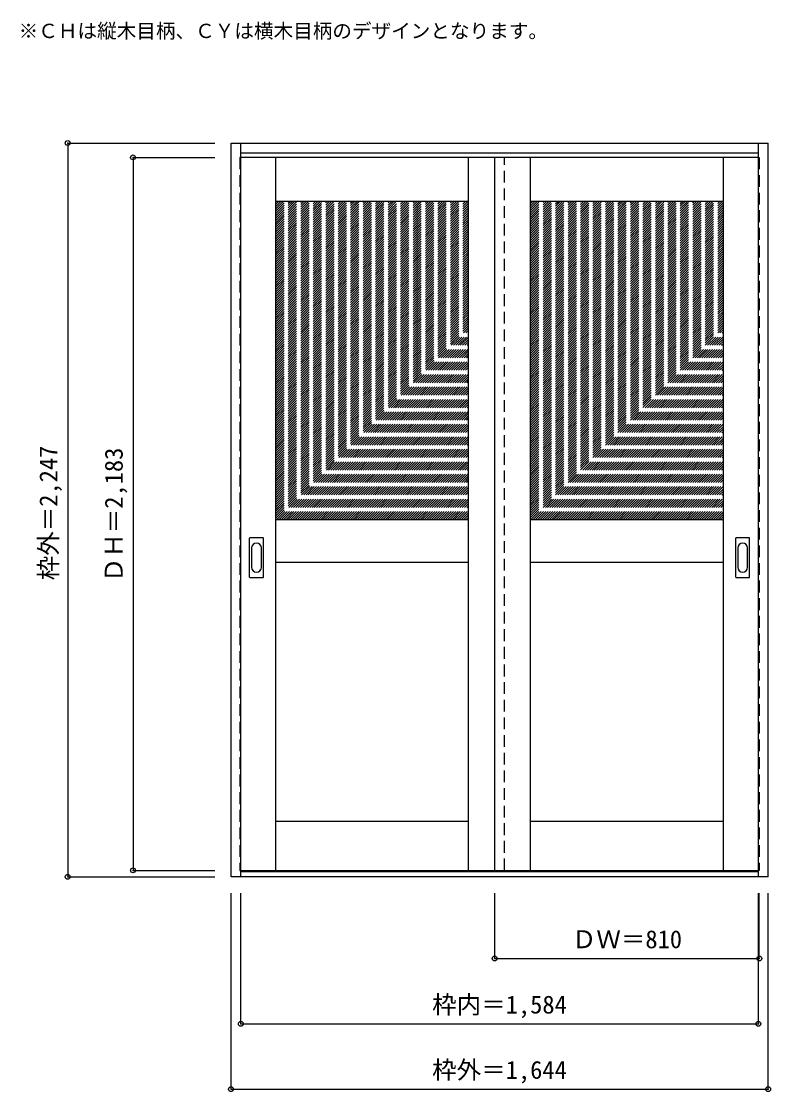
# Model space of a CAD drawing. Units: millimetres, scale not verified. Extents: x -1443 to 850, y -2102 to 1175.
import ezdxf
from ezdxf.enums import TextEntityAlignment as Align

# ---------------------------------------------------------------- set-up
doc = ezdxf.new("R2010")
doc.units = ezdxf.units.MM
doc.header["$LTSCALE"] = 30
doc.header["$PDMODE"] = 32
doc.header["$PDSIZE"] = 15
doc.linetypes.add('DASHED1', pattern=[1.8, 1.2, -0.6])
for name, color, linetype in [('0-0', 4, 'DASHED1'), ('0-1_寸法', 7, 'Continuous'), ('0-2_文字', 7, 'Continuous')]:
    doc.layers.add(name, color=color, linetype=linetype)
doc.styles.add('ＭＳ ゴシック', font='')
doc.styles.get('ＭＳ ゴシック').set_extended_font_data('MS Gothic')

msp = doc.modelspace()

# ---------------------------------------------------------------- linework, layer by layer
at = {"layer": '0-0', "color": 3, "linetype": 'Continuous'}
for p, q in [((-801.24, -1444.69), (-801.24, 802.31)), ((-801.24, 802.31), (842.76, 802.31)), ((-771.24, -1444.69), (-771.24, 802.31)), ((812.76, -1424.15), (812.76, 802.31)), ((842.76, -1444.69), (842.76, 802.31)), ((-771.24, 772.31), (812.76, 772.31)), ((812.76, 758.31), (-771.24, 758.31)), ((-664.24, -1424.69), (-664.24, 758.31)), ((-74.24, -1424.69), (-74.24, 758.31)), ((5.76, -1424.69), (5.76, 758.31)), ((115.76, -1424.69), (115.76, 758.31)), ((705.76, -1424.69), (705.76, 758.31)), ((-74.24, 623.31), (-664.24, 623.31)), ((705.76, 623.31), (115.76, 623.31)), ((-74.24, -351.69), (-664.24, -351.69)), ((705.76, -351.69), (115.76, -351.69)), ((-744.24, -526.69), (-744.24, -407.69)), ((-703.74, -406.19), (-742.74, -406.19)), ((-702.24, -526.69), (-702.24, -407.69)), ((743.76, -526.69), (743.76, -407.69)), ((784.26, -406.19), (745.26, -406.19)), ((785.76, -526.69), (785.76, -407.69)), ((-74.24, -481.69), (-664.24, -481.69)), ((705.76, -481.69), (115.76, -481.69)), ((-742.74, -528.19), (-703.74, -528.19)), ((745.26, -528.19), (784.26, -528.19)), ((-74.24, -1274.69), (-664.24, -1274.69)), ((705.76, -1274.69), (115.76, -1274.69)), ((-771.24, -1424.69), (812.76, -1424.69)), ((812.76, -1429.69), (-771.24, -1429.69)), ((842.76, -1444.69), (-801.24, -1444.69))]:
    msp.add_line(p, q, dxfattribs=at)
at = {"layer": '0-0'}
for p, q in [((-774.24, 758.31), (-774.24, -1424.69)), ((-771.24, 758.31), (-774.24, 758.31)), ((35.76, -1424.69), (35.76, 758.31)), ((812.76, 758.31), (815.76, 758.31)), ((815.76, 758.31), (815.76, -1424.69)), ((-664.24, 35.22), (-76.15, 623.31)), ((-664.24, 42.3), (-83.22, 623.31)), ((-664.24, 49.37), (-90.29, 623.31)), ((-664.24, 56.44), (-97.36, 623.31)), ((-664.24, 63.51), (-104.43, 623.31)), ((-664.24, 70.58), (-111.51, 623.31)), ((-664.24, 77.65), (-118.58, 623.31)), ((-664.24, 84.72), (-125.65, 623.31)), ((-664.24, 91.79), (-132.72, 623.31)), ((-664.24, 98.86), (-139.79, 623.31)), ((-664.24, 105.93), (-146.86, 623.31)), ((-664.24, 113.01), (-153.93, 623.31)), ((-664.24, 120.08), (-161, 623.31)), ((-664.24, 127.15), (-168.07, 623.31)), ((-664.24, 134.22), (-175.15, 623.31)), ((-664.24, 141.29), (-182.22, 623.31)), ((-664.24, 148.36), (-189.29, 623.31)), ((-664.24, 155.43), (-196.36, 623.31)), ((-664.24, 162.5), (-203.43, 623.31)), ((-664.24, 169.57), (-210.5, 623.31)), ((-664.24, 176.65), (-217.57, 623.31)), ((-664.24, 183.72), (-224.64, 623.31)), ((-664.24, 190.79), (-231.71, 623.31)), ((-664.24, 197.86), (-238.79, 623.31)), ((-664.24, 204.93), (-245.86, 623.31)), ((-664.24, 212), (-252.93, 623.31)), ((-664.24, 219.07), (-260, 623.31)), ((-664.24, 226.14), (-267.07, 623.31)), ((-664.24, 233.21), (-274.14, 623.31)), ((-664.24, 240.28), (-281.21, 623.31)), ((-664.24, 247.36), (-288.28, 623.31)), ((-664.24, 254.43), (-295.35, 623.31)), ((-664.24, 261.5), (-302.42, 623.31)), ((-664.24, 268.57), (-309.5, 623.31)), ((-664.24, 275.64), (-316.57, 623.31)), ((-664.24, 282.71), (-323.64, 623.31)), ((-664.24, 289.78), (-330.71, 623.31)), ((-664.24, 296.85), (-337.78, 623.31)), ((-664.24, 303.92), (-344.85, 623.31)), ((-664.24, 311), (-351.92, 623.31)), ((-664.24, 318.07), (-358.99, 623.31)), ((-664.24, 325.14), (-366.06, 623.31)), ((-664.24, 332.21), (-373.14, 623.31)), ((-664.24, 339.28), (-380.21, 623.31)), ((-664.24, 346.35), (-387.28, 623.31)), ((-664.24, 353.42), (-394.35, 623.31)), ((-664.24, 360.49), (-401.42, 623.31)), ((-664.24, 367.56), (-408.49, 623.31)), ((-664.24, 374.64), (-415.56, 623.31)), ((-664.24, 381.71), (-422.63, 623.31)), ((-664.24, 388.78), (-429.7, 623.31)), ((-664.24, 395.85), (-436.77, 623.31)), ((-664.24, 402.92), (-443.85, 623.31)), ((-664.24, 409.99), (-450.92, 623.31)), ((-664.24, 417.06), (-457.99, 623.31)), ((-664.24, 424.13), (-465.06, 623.31)), ((-664.24, 431.2), (-472.13, 623.31)), ((-664.24, 438.27), (-479.2, 623.31)), ((-664.24, 445.35), (-486.27, 623.31)), ((-664.24, 452.42), (-493.34, 623.31)), ((-664.24, 459.49), (-500.41, 623.31)), ((-664.24, 466.56), (-507.49, 623.31)), ((-664.24, 473.63), (-514.56, 623.31)), ((-664.24, 480.7), (-521.63, 623.31)), ((-664.24, 487.77), (-528.7, 623.31)), ((-664.24, 494.84), (-535.77, 623.31)), ((-664.24, 501.91), (-542.84, 623.31)), ((-664.24, 508.99), (-549.91, 623.31)), ((-664.24, 516.06), (-556.98, 623.31)), ((-664.24, 523.13), (-564.05, 623.31)), ((-664.24, 530.2), (-571.13, 623.31)), ((-664.24, 537.27), (-578.2, 623.31)), ((-664.24, 544.34), (-585.27, 623.31)), ((-664.24, 551.41), (-592.34, 623.31)), ((-664.24, 558.48), (-599.41, 623.31)), ((-664.24, 565.55), (-606.48, 623.31)), ((-664.24, 572.63), (-613.55, 623.31)), ((-664.24, 579.7), (-620.62, 623.31)), ((-664.24, 586.77), (-627.69, 623.31)), ((-664.24, 593.84), (-634.76, 623.31)), ((-664.24, 600.91), (-641.84, 623.31)), ((-664.24, 607.98), (-648.91, 623.31)), ((-664.24, 615.05), (-655.98, 623.31)), ((-664.24, 622.12), (-663.05, 623.31)), ((115.76, 37.41), (701.67, 623.31)), ((115.76, 44.48), (694.6, 623.31)), ((115.76, 51.55), (687.52, 623.31)), ((115.76, 58.62), (680.45, 623.31)), ((115.76, 65.69), (673.38, 623.31)), ((115.76, 72.76), (666.31, 623.31)), ((115.76, 79.83), (659.24, 623.31)), ((115.76, 86.9), (652.17, 623.31)), ((115.76, 93.98), (645.1, 623.31)), ((115.76, 101.05), (638.03, 623.31)), ((115.76, 108.12), (630.96, 623.31)), ((115.76, 115.19), (623.89, 623.31)), ((115.76, 122.26), (616.81, 623.31)), ((115.76, 129.33), (609.74, 623.31)), ((115.76, 136.4), (602.67, 623.31)), ((115.76, 143.47), (595.6, 623.31)), ((115.76, 150.54), (588.53, 623.31)), ((115.76, 157.61), (581.46, 623.31)), ((115.76, 164.69), (574.39, 623.31)), ((115.76, 171.76), (567.32, 623.31)), ((115.76, 178.83), (560.25, 623.31)), ((115.76, 185.9), (553.17, 623.31)), ((115.76, 192.97), (546.1, 623.31)), ((115.76, 200.04), (539.03, 623.31)), ((115.76, 207.11), (531.96, 623.31)), ((115.76, 214.18), (524.89, 623.31)), ((115.76, 221.25), (517.82, 623.31)), ((115.76, 228.33), (510.75, 623.31)), ((115.76, 235.4), (503.68, 623.31)), ((115.76, 242.47), (496.61, 623.31)), ((115.76, 249.54), (489.53, 623.31)), ((115.76, 256.61), (482.46, 623.31)), ((115.76, 263.68), (475.39, 623.31)), ((115.76, 270.75), (468.32, 623.31)), ((115.76, 277.82), (461.25, 623.31)), ((115.76, 284.89), (454.18, 623.31)), ((115.76, 291.97), (447.11, 623.31)), ((115.76, 299.04), (440.04, 623.31)), ((115.76, 306.11), (432.97, 623.31)), ((115.76, 313.18), (425.9, 623.31)), ((115.76, 320.25), (418.82, 623.31)), ((115.76, 327.32), (411.75, 623.31)), ((115.76, 334.39), (404.68, 623.31)), ((115.76, 341.46), (397.61, 623.31)), ((115.76, 348.53), (390.54, 623.31)), ((115.76, 355.6), (383.47, 623.31)), ((115.76, 362.68), (376.4, 623.31)), ((115.76, 369.75), (369.33, 623.31)), ((115.76, 376.82), (362.26, 623.31)), ((115.76, 383.89), (355.18, 623.31)), ((115.76, 390.96), (348.11, 623.31)), ((115.76, 398.03), (341.04, 623.31)), ((115.76, 405.1), (333.97, 623.31)), ((115.76, 412.17), (326.9, 623.31)), ((115.76, 419.24), (319.83, 623.31)), ((115.76, 426.32), (312.76, 623.31)), ((115.76, 433.39), (305.69, 623.31)), ((115.76, 440.46), (298.62, 623.31)), ((115.76, 447.53), (291.54, 623.31)), ((115.76, 454.6), (284.47, 623.31)), ((115.76, 461.67), (277.4, 623.31)), ((115.76, 468.74), (270.33, 623.31)), ((115.76, 475.81), (263.26, 623.31)), ((115.76, 482.88), (256.19, 623.31)), ((115.76, 489.95), (249.12, 623.31)), ((115.76, 497.03), (242.05, 623.31)), ((115.76, 504.1), (234.98, 623.31)), ((115.76, 511.17), (227.91, 623.31)), ((115.76, 518.24), (220.83, 623.31)), ((115.76, 525.31), (213.76, 623.31)), ((115.76, 532.38), (206.69, 623.31)), ((115.76, 539.45), (199.62, 623.31)), ((115.76, 546.52), (192.55, 623.31)), ((115.76, 553.59), (185.48, 623.31)), ((115.76, 560.67), (178.41, 623.31)), ((115.76, 567.74), (171.34, 623.31)), ((115.76, 574.81), (164.27, 623.31)), ((115.76, 581.88), (157.19, 623.31)), ((115.76, 588.95), (150.12, 623.31)), ((115.76, 596.02), (143.05, 623.31)), ((115.76, 603.09), (135.98, 623.31)), ((115.76, 610.16), (128.91, 623.31)), ((115.76, 617.23), (121.84, 623.31)), ((-664.24, 28.15), (-74.24, 618.15)), ((-664.24, 21.08), (-74.24, 611.08)), ((-664.24, 14.01), (-74.24, 604.01)), ((-664.24, 6.94), (-74.24, 596.94)), ((-664.24, -0.13), (-74.24, 589.87)), ((115.76, 30.34), (705.76, 620.34)), ((115.76, 23.26), (705.76, 613.26)), ((115.76, 16.19), (705.76, 606.19)), ((115.76, 9.12), (705.76, 599.12)), ((115.76, 2.05), (705.76, 592.05)), ((-664.24, -7.2), (-74.24, 582.8)), ((-664.24, -14.27), (-74.24, 575.73)), ((-664.24, -21.34), (-74.24, 568.66)), ((-664.24, -28.42), (-74.24, 561.58)), ((115.76, -5.02), (705.76, 584.98)), ((115.76, -12.09), (705.76, 577.91)), ((115.76, -19.16), (705.76, 570.84)), ((115.76, -26.23), (705.76, 563.77)), ((-664.24, -35.49), (-74.24, 554.51)), ((-664.24, -42.56), (-74.24, 547.44)), ((-664.24, -49.63), (-74.24, 540.37)), ((-664.24, -56.7), (-74.24, 533.3)), ((-664.24, -63.77), (-74.24, 526.23)), ((115.76, -33.3), (705.76, 556.7)), ((115.76, -40.38), (705.76, 549.62)), ((115.76, -47.45), (705.76, 542.55)), ((115.76, -54.52), (705.76, 535.48)), ((115.76, -61.59), (705.76, 528.41)), ((-664.24, -70.84), (-74.24, 519.16)), ((-664.24, -77.91), (-74.24, 512.09)), ((-664.24, -84.98), (-74.24, 505.02)), ((-664.24, -92.06), (-74.24, 497.94)), ((115.76, -68.66), (705.76, 521.34)), ((115.76, -75.73), (705.76, 514.27)), ((115.76, -82.8), (705.76, 507.2)), ((115.76, -89.87), (705.76, 500.13)), ((115.76, -96.94), (705.76, 493.06)), ((-664.24, -99.13), (-74.24, 490.87)), ((-664.24, -106.2), (-74.24, 483.8)), ((-664.24, -113.27), (-74.24, 476.73)), ((-664.24, -120.34), (-74.24, 469.66)), ((-664.24, -127.41), (-74.24, 462.59)), ((115.76, -104.01), (705.76, 485.99)), ((115.76, -111.09), (705.76, 478.91)), ((115.76, -118.16), (705.76, 471.84)), ((115.76, -125.23), (705.76, 464.77)), ((-664.24, -134.48), (-74.24, 455.52)), ((-664.24, -141.55), (-74.24, 448.45)), ((-664.24, -148.62), (-74.24, 441.38)), ((-664.24, -155.69), (-74.24, 434.31)), ((-664.24, -162.77), (-74.24, 427.23)), ((115.76, -132.3), (705.76, 457.7)), ((115.76, -139.37), (705.76, 450.63)), ((115.76, -146.44), (705.76, 443.56)), ((115.76, -153.51), (705.76, 436.49)), ((115.76, -160.58), (705.76, 429.42)), ((-664.24, -169.84), (-74.24, 420.16)), ((-664.24, -176.91), (-74.24, 413.09)), ((-664.24, -183.98), (-74.24, 406.02)), ((-664.24, -191.05), (-74.24, 398.95)), ((115.76, -167.65), (705.76, 422.35)), ((115.76, -174.73), (705.76, 415.27)), ((115.76, -181.8), (705.76, 408.2)), ((115.76, -188.87), (705.76, 401.13)), ((115.76, -195.94), (705.76, 394.06)), ((-664.24, -198.12), (-74.24, 391.88)), ((-664.24, -205.19), (-74.24, 384.81)), ((-664.24, -212.26), (-74.24, 377.74)), ((-664.24, -219.33), (-74.24, 370.67)), ((-664.24, -226.41), (-74.24, 363.59)), ((115.76, -203.01), (705.76, 386.99)), ((115.76, -210.08), (705.76, 379.92)), ((115.76, -217.15), (705.76, 372.85)), ((115.76, -224.22), (705.76, 365.78)), ((-664.24, -233.48), (-74.24, 356.52)), ((-664.24, -240.55), (-74.24, 349.45)), ((-664.24, -247.62), (-74.24, 342.38)), ((-664.24, -254.69), (-74.24, 335.31)), ((-664.24, -261.76), (-74.24, 328.24)), ((115.76, -231.29), (705.76, 358.71)), ((115.76, -238.37), (705.76, 351.63)), ((115.76, -245.44), (705.76, 344.56)), ((115.76, -252.51), (705.76, 337.49)), ((115.76, -259.58), (705.76, 330.42)), ((-664.24, -268.83), (-74.24, 321.17)), ((-664.24, -275.9), (-74.24, 314.1)), ((-664.24, -282.97), (-74.24, 307.03)), ((-664.24, -290.05), (-74.24, 299.95)), ((115.76, -266.65), (705.76, 323.35)), ((115.76, -273.72), (705.76, 316.28)), ((115.76, -280.79), (705.76, 309.21)), ((115.76, -287.86), (705.76, 302.14)), ((115.76, -294.93), (705.76, 295.07)), ((-664.24, -297.12), (-74.24, 292.88)), ((-664.24, -304.19), (-74.24, 285.81)), ((-664.24, -311.26), (-74.24, 278.74)), ((-664.24, -318.33), (-74.24, 271.67)), ((-664.24, -325.4), (-74.24, 264.6)), ((115.76, -302), (705.76, 288)), ((115.76, -309.08), (705.76, 280.92)), ((115.76, -316.15), (705.76, 273.85)), ((115.76, -323.22), (705.76, 266.78)), ((-664.24, -332.47), (-74.24, 257.53)), ((-664.24, -339.54), (-74.24, 250.46)), ((-664.24, -346.61), (-74.24, 243.39)), ((-662.24, -351.69), (-74.24, 236.32)), ((115.76, -330.29), (705.76, 259.71)), ((115.76, -337.36), (705.76, 252.64)), ((115.76, -344.43), (705.76, 245.57)), ((115.76, -351.5), (705.76, 238.5)), ((122.65, -351.69), (705.76, 231.43)), ((-655.17, -351.69), (-74.24, 229.24)), ((-648.1, -351.69), (-74.24, 222.17)), ((-641.03, -351.69), (-74.24, 215.1)), ((-633.96, -351.69), (-74.24, 208.03)), ((-626.89, -351.69), (-74.24, 200.96)), ((129.72, -351.69), (705.76, 224.36)), ((136.79, -351.69), (705.76, 217.28)), ((143.86, -351.69), (705.76, 210.21)), ((150.93, -351.69), (705.76, 203.14)), ((-619.82, -351.69), (-74.24, 193.89)), ((-612.74, -351.69), (-74.24, 186.82)), ((-605.67, -351.69), (-74.24, 179.75)), ((-598.6, -351.69), (-74.24, 172.68)), ((-591.53, -351.69), (-74.24, 165.6)), ((158, -351.69), (705.76, 196.07)), ((165.07, -351.69), (705.76, 189)), ((172.14, -351.69), (705.76, 181.93)), ((179.22, -351.69), (705.76, 174.86)), ((186.29, -351.69), (705.76, 167.79)), ((-584.46, -351.69), (-74.24, 158.53)), ((-577.39, -351.69), (-74.24, 151.46)), ((-570.32, -351.69), (-74.24, 144.39)), ((-563.25, -351.69), (-74.24, 137.32)), ((193.36, -351.69), (705.76, 160.72)), ((200.43, -351.69), (705.76, 153.65)), ((207.5, -351.69), (705.76, 146.57)), ((214.57, -351.69), (705.76, 139.5)), ((221.64, -351.69), (705.76, 132.43)), ((-556.18, -351.69), (-74.24, 130.25)), ((-549.1, -351.69), (-74.24, 123.18)), ((-542.03, -351.69), (-74.24, 116.11)), ((-534.96, -351.69), (-74.24, 109.04)), ((-527.89, -351.69), (-74.24, 101.97)), ((228.71, -351.69), (705.76, 125.36)), ((235.78, -351.69), (705.76, 118.29)), ((242.85, -351.69), (705.76, 111.22)), ((249.93, -351.69), (705.76, 104.15)), ((-520.82, -351.69), (-74.24, 94.89)), ((-513.75, -351.69), (-74.24, 87.82)), ((-506.68, -351.69), (-74.24, 80.75)), ((-499.61, -351.69), (-74.24, 73.68)), ((-492.54, -351.69), (-74.24, 66.61)), ((257, -351.69), (705.76, 97.08)), ((264.07, -351.69), (705.76, 90.01)), ((271.14, -351.69), (705.76, 82.93)), ((278.21, -351.69), (705.76, 75.86)), ((285.28, -351.69), (705.76, 68.79)), ((-485.47, -351.69), (-74.24, 59.54)), ((-478.39, -351.69), (-74.24, 52.47)), ((-471.32, -351.69), (-74.24, 45.4)), ((-464.25, -351.69), (-74.24, 38.33)), ((292.35, -351.69), (705.76, 61.72)), ((299.42, -351.69), (705.76, 54.65)), ((306.49, -351.69), (705.76, 47.58)), ((313.57, -351.69), (705.76, 40.51)), ((320.64, -351.69), (705.76, 33.44)), ((-457.18, -351.69), (-74.24, 31.25)), ((-450.11, -351.69), (-74.24, 24.18)), ((-443.04, -351.69), (-74.24, 17.11)), ((-435.97, -351.69), (-74.24, 10.04)), ((-428.9, -351.69), (-74.24, 2.97)), ((327.71, -351.69), (705.76, 26.37)), ((334.78, -351.69), (705.76, 19.29)), ((341.85, -351.69), (705.76, 12.22)), ((348.92, -351.69), (705.76, 5.15)), ((-421.83, -351.69), (-74.24, -4.1)), ((-414.75, -351.69), (-74.24, -11.17)), ((-407.68, -351.69), (-74.24, -18.24)), ((-400.61, -351.69), (-74.24, -25.31)), ((-393.54, -351.69), (-74.24, -32.39)), ((355.99, -351.69), (705.76, -1.92)), ((363.06, -351.69), (705.76, -8.99)), ((370.13, -351.69), (705.76, -16.06)), ((377.21, -351.69), (705.76, -23.13)), ((384.28, -351.69), (705.76, -30.2)), ((-386.47, -351.69), (-74.24, -39.46)), ((-379.4, -351.69), (-74.24, -46.53)), ((-372.33, -351.69), (-74.24, -53.6)), ((-365.26, -351.69), (-74.24, -60.67)), ((391.35, -351.69), (705.76, -37.27)), ((398.42, -351.69), (705.76, -44.34)), ((405.49, -351.69), (705.76, -51.42)), ((412.56, -351.69), (705.76, -58.49)), ((-358.19, -351.69), (-74.24, -67.74)), ((-351.11, -351.69), (-74.24, -74.81)), ((-344.04, -351.69), (-74.24, -81.88)), ((-336.97, -351.69), (-74.24, -88.95)), ((-329.9, -351.69), (-74.24, -96.02)), ((419.63, -351.69), (705.76, -65.56)), ((426.7, -351.69), (705.76, -72.63)), ((433.77, -351.69), (705.76, -79.7)), ((440.84, -351.69), (705.76, -86.77)), ((447.92, -351.69), (705.76, -93.84)), ((-322.83, -351.69), (-74.24, -103.1)), ((-315.76, -351.69), (-74.24, -110.17)), ((-308.69, -351.69), (-74.24, -117.24)), ((-301.62, -351.69), (-74.24, -124.31)), ((454.99, -351.69), (705.76, -100.91)), ((462.06, -351.69), (705.76, -107.98)), ((469.13, -351.69), (705.76, -115.06)), ((476.2, -351.69), (705.76, -122.13)), ((483.27, -351.69), (705.76, -129.2)), ((-294.55, -351.69), (-74.24, -131.38)), ((-287.48, -351.69), (-74.24, -138.45)), ((-280.4, -351.69), (-74.24, -145.52)), ((-273.33, -351.69), (-74.24, -152.59)), ((-266.26, -351.69), (-74.24, -159.66)), ((490.34, -351.69), (705.76, -136.27)), ((497.41, -351.69), (705.76, -143.34)), ((504.48, -351.69), (705.76, -150.41)), ((511.56, -351.69), (705.76, -157.48)), ((-259.19, -351.69), (-74.24, -166.74)), ((-252.12, -351.69), (-74.24, -173.81)), ((-245.05, -351.69), (-74.24, -180.88)), ((-237.98, -351.69), (-74.24, -187.95)), ((-230.91, -351.69), (-74.24, -195.02)), ((518.63, -351.69), (705.76, -164.55)), ((525.7, -351.69), (705.76, -171.62)), ((532.77, -351.69), (705.76, -178.7)), ((539.84, -351.69), (705.76, -185.77)), ((546.91, -351.69), (705.76, -192.84)), ((-223.84, -351.69), (-74.24, -202.09)), ((-216.76, -351.69), (-74.24, -209.16)), ((-209.69, -351.69), (-74.24, -216.23)), ((-202.62, -351.69), (-74.24, -223.3)), ((553.98, -351.69), (705.76, -199.91)), ((561.05, -351.69), (705.76, -206.98)), ((568.12, -351.69), (705.76, -214.05)), ((575.2, -351.69), (705.76, -221.12)), ((582.27, -351.69), (705.76, -228.19)), ((-195.55, -351.69), (-74.24, -230.38)), ((-188.48, -351.69), (-74.24, -237.45)), ((-181.41, -351.69), (-74.24, -244.52)), ((-174.34, -351.69), (-74.24, -251.59)), ((-167.27, -351.69), (-74.24, -258.66)), ((589.34, -351.69), (705.76, -235.26)), ((596.41, -351.69), (705.76, -242.33)), ((603.48, -351.69), (705.76, -249.41)), ((610.55, -351.69), (705.76, -256.48)), ((-160.2, -351.69), (-74.24, -265.73)), ((-153.12, -351.69), (-74.24, -272.8)), ((-146.05, -351.69), (-74.24, -279.87)), ((-138.98, -351.69), (-74.24, -286.94)), ((-131.91, -351.69), (-74.24, -294.01)), ((617.62, -351.69), (705.76, -263.55)), ((624.69, -351.69), (705.76, -270.62)), ((631.76, -351.69), (705.76, -277.69)), ((638.83, -351.69), (705.76, -284.76)), ((645.91, -351.69), (705.76, -291.83)), ((-124.84, -351.69), (-74.24, -301.09)), ((-117.77, -351.69), (-74.24, -308.16)), ((-110.7, -351.69), (-74.24, -315.23)), ((-103.63, -351.69), (-74.24, -322.3)), ((652.98, -351.69), (705.76, -298.9)), ((660.05, -351.69), (705.76, -305.97)), ((667.12, -351.69), (705.76, -313.05)), ((674.19, -351.69), (705.76, -320.12)), ((681.26, -351.69), (705.76, -327.19)), ((-96.56, -351.69), (-74.24, -329.37)), ((-89.49, -351.69), (-74.24, -336.44)), ((-82.41, -351.69), (-74.24, -343.51)), ((-75.34, -351.69), (-74.24, -350.58)), ((688.33, -351.69), (705.76, -334.26)), ((695.4, -351.69), (705.76, -341.33)), ((702.47, -351.69), (705.76, -348.4)), ((-774.24, -1424.69), (-771.24, -1424.69)), ((815.76, -1424.69), (812.76, -1424.69))]:
    msp.add_line(p, q, dxfattribs=at)
at = {"layer": '0-0', "color": 7, "linetype": 'Continuous'}
for p, q in [((-738.24, -437.59), (-738.24, -496.79)), ((-708.24, -496.79), (-708.24, -437.59)), ((749.76, -437.59), (749.76, -496.79)), ((779.76, -496.79), (779.76, -437.59))]:
    msp.add_line(p, q, dxfattribs=at)
at = {"layer": '0-0', "color": 3, "linetype": 'Continuous'}
msp.add_lwpolyline([(812.76, -1444.69), (812.76, -1424.48), (812.76, -1424.15)], dxfattribs=at)
for centre, start, end in [((-742.74, -407.69), 90, 180), ((-703.74, -407.69), 0, 90), ((745.26, -407.69), 90, 180), ((784.26, -407.69), 0, 90), ((-742.74, -526.69), 180, 270), ((-703.74, -526.69), 270, 0), ((745.26, -526.69), 180, 270), ((784.26, -526.69), 270, 0)]:
    msp.add_arc(centre, 1.5, start, end, dxfattribs=at)
at = {"layer": '0-0', "color": 7, "linetype": 'Continuous'}
for centre, start, end in [((-723.24, -437.59), 0, 180), ((764.76, -437.59), 0, 180), ((-723.24, -496.79), 180, 0), ((764.76, -496.79), 180, 0)]:
    msp.add_arc(centre, 15, start, end, dxfattribs=at)
at = {"layer": '0-1_寸法', "color": 4}
for p, q in [((-1301.24, 802.31), (-1301.24, -1444.69)), ((-1301.24, 802.31), (-851.24, 802.31)), ((-1101.24, 758.31), (-851.24, 758.31)), ((-1101.24, 758.31), (-1101.24, -1424.69)), ((-1101.24, -1424.69), (-851.24, -1424.69)), ((-1301.24, -1444.69), (-851.24, -1444.69)), ((-801.24, -2094.69), (-801.24, -1494.69)), ((-771.24, -1894.69), (-771.24, -1494.69)), ((5.76, -1694.69), (5.76, -1494.69)), ((815.76, -1694.69), (815.76, -1494.69)), ((5.76, -1694.69), (815.76, -1694.69))]:
    msp.add_line(p, q, dxfattribs=at)
for points in [[(-801.24, -2094.69), (842.76, -2094.69), (842.76, -1494.69)], [(-771.24, -1894.69), (812.76, -1894.69), (812.76, -1494.69)]]:
    msp.add_lwpolyline(points, dxfattribs=at)
at = {"layer": '0-1_寸法'}
for p in [(-1301.24, 802.31), (-1101.24, 758.31), (-1301.24, -1444.69), (-1101.24, -1424.69), (5.76, -1694.69), (815.76, -1694.69), (-771.24, -1894.69), (812.76, -1894.69), (-801.24, -2094.69), (842.76, -2094.69)]:
    msp.add_point(p, dxfattribs=at)

# ---------------------------------------------------------------- texts
at = {"layer": '0-1_寸法', "style": 'ＭＳ ゴシック'}
for s, p in [('枠外＝2,247', (-1316.24, -536.44)), ('ＤＨ＝2,183', (-1116.24, -542.44))]:
    msp.add_text(s, height=54.99, rotation=90, dxfattribs=at).set_placement(p, align=Align.BOTTOM_LEFT)
for s, p in [('ＤＷ＝810', (242.01, -1679.69)), ('枠内＝1,584', (-185.49, -1879.69)), ('枠外＝1,644', (-185.49, -2079.69))]:
    msp.add_text(s, height=54.99, dxfattribs=at).set_placement(p, align=Align.BOTTOM_LEFT)
at = {"layer": '0-2_文字', "style": 'ＭＳ ゴシック'}
msp.add_text('※ＣＨは縦木目柄、ＣＹは横木目柄のデザインとなります。', height=43.99, dxfattribs=at).set_placement((-1451.24, 1110.44), align=Align.BOTTOM_LEFT)

doc.saveas('drawing.dxf')
